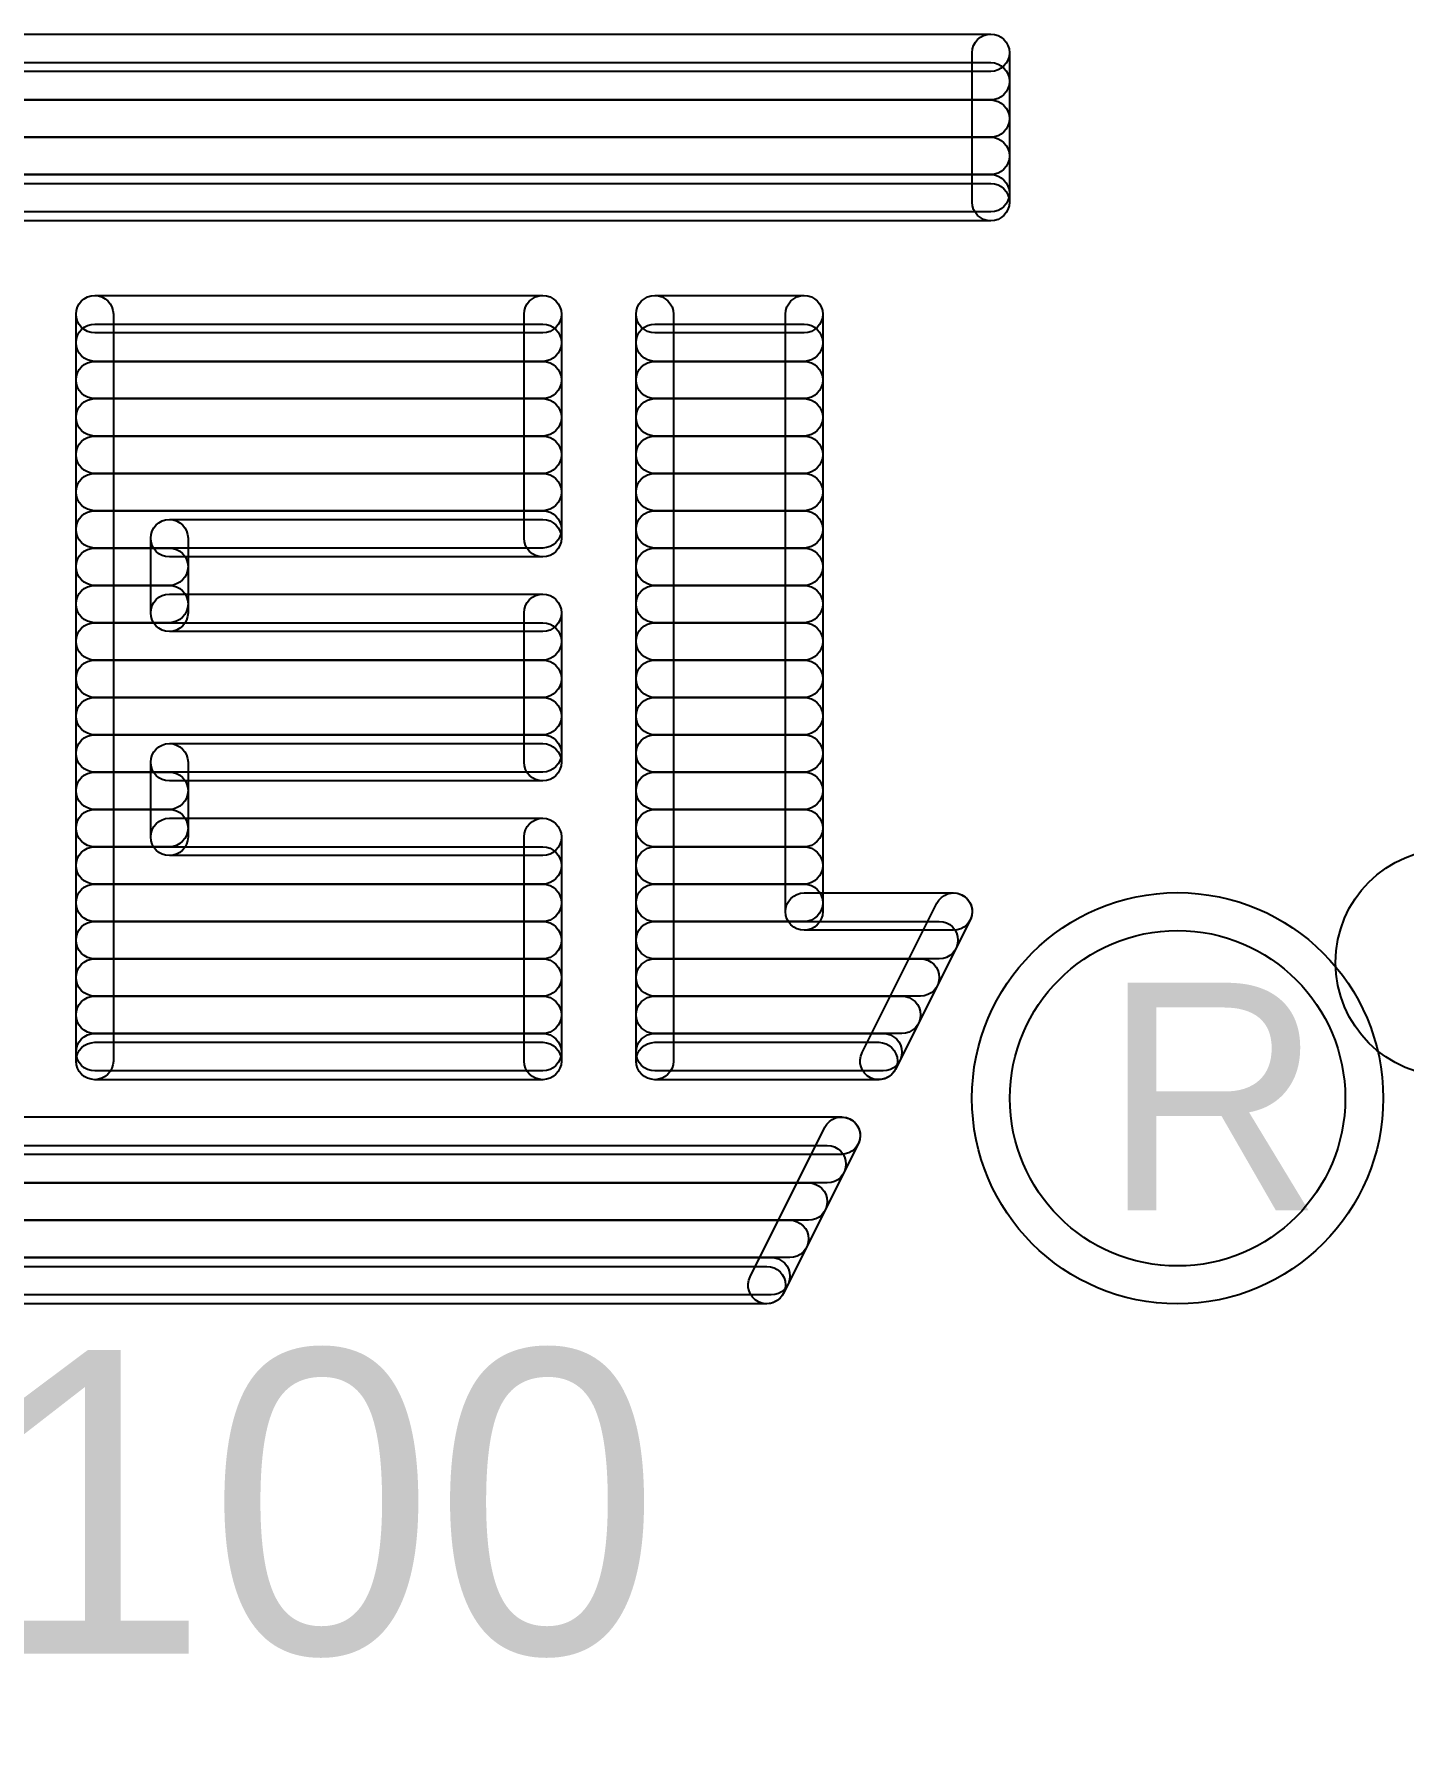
# Model space of a CAD drawing. Header units: inches. Extents: x -0.9 to 3.36, y -0.26 to 2.11.
# Drawn here: x 1.3754 to 1.5198, y 0.7763 to 0.9558 of the extents above; entities that cross this region are included whole.
import ezdxf

# ---------------------------------------------------------------- set-up
doc = ezdxf.new("R2010")
doc.units = ezdxf.units.IN
doc.header["$MEASUREMENT"] = 0
doc.layers.add('44', color=7, linetype='Continuous', lineweight=0)
doc.layers.add('51', color=7, linetype='Continuous', lineweight=0)

msp = doc.modelspace()

# ---------------------------------------------------------------- linework, layer by layer
at = {"layer": '44', "color": 254, "lineweight": 25}
msp.add_circle((1.52464, 0.85793), 0.012, dxfattribs=at)
at = {"layer": '51', "color": 254, "lineweight": 25}
for radius in [0.02168, 0.01768]:
    msp.add_circle((1.49598, 0.84362), radius, dxfattribs=at)
for points in [[(1.25582, 0.95188), (1.25582, 0.95188), (1.47629, 0.95188), (1.47629, 0.95188), (1.47737, 0.95188), (1.47825, 0.95276), (1.47825, 0.95385), (1.47825, 0.95494), (1.47737, 0.95582), (1.47629, 0.95582), (1.47629, 0.95582), (1.25582, 0.95582), (1.25582, 0.95582), (1.25473, 0.95582), (1.25385, 0.95494), (1.25385, 0.95385), (1.25385, 0.95276), (1.25473, 0.95188), (1.25582, 0.95188)], [(1.47432, 0.95385), (1.47432, 0.95385), (1.47432, 0.9381), (1.47432, 0.9381), (1.47432, 0.93701), (1.4752, 0.93613), (1.47629, 0.93613), (1.47737, 0.93613), (1.47825, 0.93701), (1.47825, 0.9381), (1.47825, 0.9381), (1.47825, 0.95385), (1.47825, 0.95385), (1.47825, 0.95494), (1.47737, 0.95582), (1.47629, 0.95582), (1.4752, 0.95582), (1.47432, 0.95494), (1.47432, 0.95385)], [(1.25431, 0.94887), (1.25431, 0.94887), (1.47629, 0.94887), (1.47629, 0.94887), (1.47737, 0.94887), (1.47825, 0.94976), (1.47825, 0.95084), (1.47825, 0.95193), (1.47737, 0.95281), (1.47629, 0.95281), (1.47629, 0.95281), (1.25431, 0.95281), (1.25431, 0.95281), (1.25323, 0.95281), (1.25235, 0.95193), (1.25235, 0.95084), (1.25235, 0.94976), (1.25323, 0.94887), (1.25431, 0.94887)], [(1.25235, 0.94494), (1.25235, 0.94494), (1.47629, 0.94494), (1.47629, 0.94494), (1.47737, 0.94494), (1.47825, 0.94582), (1.47825, 0.94691), (1.47825, 0.94799), (1.47737, 0.94887), (1.47629, 0.94887), (1.47629, 0.94887), (1.25235, 0.94887), (1.25235, 0.94887), (1.25126, 0.94887), (1.25038, 0.94799), (1.25038, 0.94691), (1.25038, 0.94582), (1.25126, 0.94494), (1.25235, 0.94494)], [(1.25038, 0.941), (1.25038, 0.941), (1.47629, 0.941), (1.47629, 0.941), (1.47737, 0.941), (1.47825, 0.94188), (1.47825, 0.94297), (1.47825, 0.94406), (1.47737, 0.94494), (1.47629, 0.94494), (1.47629, 0.94494), (1.25038, 0.94494), (1.25038, 0.94494), (1.24929, 0.94494), (1.24841, 0.94406), (1.24841, 0.94297), (1.24841, 0.94188), (1.24929, 0.941), (1.25038, 0.941)], [(1.24841, 0.93706), (1.24841, 0.93706), (1.47629, 0.93706), (1.47629, 0.93706), (1.47737, 0.93706), (1.47825, 0.93794), (1.47825, 0.93903), (1.47825, 0.94012), (1.47737, 0.941), (1.47629, 0.941), (1.47629, 0.941), (1.24841, 0.941), (1.24841, 0.941), (1.24733, 0.941), (1.24644, 0.94012), (1.24644, 0.93903), (1.24644, 0.93794), (1.24733, 0.93706), (1.24841, 0.93706)], [(1.47629, 0.94007), (1.47629, 0.94007), (1.29519, 0.94007), (1.29519, 0.94007), (1.2941, 0.94007), (1.29322, 0.93919), (1.29322, 0.9381), (1.29322, 0.93701), (1.2941, 0.93613), (1.29519, 0.93613), (1.29519, 0.93613), (1.47629, 0.93613), (1.47629, 0.93613), (1.47737, 0.93613), (1.47825, 0.93701), (1.47825, 0.9381), (1.47825, 0.93919), (1.47737, 0.94007), (1.47629, 0.94007)], [(1.37984, 0.92629), (1.37984, 0.92629), (1.37984, 0.84755), (1.37984, 0.84755), (1.37984, 0.84646), (1.38072, 0.84558), (1.38181, 0.84558), (1.38289, 0.84558), (1.38377, 0.84646), (1.38377, 0.84755), (1.38377, 0.84755), (1.38377, 0.92629), (1.38377, 0.92629), (1.38377, 0.92737), (1.38289, 0.92826), (1.38181, 0.92826), (1.38072, 0.92826), (1.37984, 0.92737), (1.37984, 0.92629)], [(1.42905, 0.92826), (1.42905, 0.92826), (1.38181, 0.92826), (1.38181, 0.92826), (1.38072, 0.92826), (1.37984, 0.92737), (1.37984, 0.92629), (1.37984, 0.9252), (1.38072, 0.92432), (1.38181, 0.92432), (1.38181, 0.92432), (1.42905, 0.92432), (1.42905, 0.92432), (1.43013, 0.92432), (1.43101, 0.9252), (1.43101, 0.92629), (1.43101, 0.92737), (1.43013, 0.92826), (1.42905, 0.92826)], [(1.43101, 0.90267), (1.43101, 0.90267), (1.43101, 0.92629), (1.43101, 0.92629), (1.43101, 0.92737), (1.43013, 0.92826), (1.42905, 0.92826), (1.42796, 0.92826), (1.42708, 0.92737), (1.42708, 0.92629), (1.42708, 0.92629), (1.42708, 0.90267), (1.42708, 0.90267), (1.42708, 0.90158), (1.42796, 0.9007), (1.42905, 0.9007), (1.43013, 0.9007), (1.43101, 0.90158), (1.43101, 0.90267)], [(1.43889, 0.92629), (1.43889, 0.92629), (1.43889, 0.84755), (1.43889, 0.84755), (1.43889, 0.84646), (1.43977, 0.84558), (1.44086, 0.84558), (1.44194, 0.84558), (1.44283, 0.84646), (1.44283, 0.84755), (1.44283, 0.84755), (1.44283, 0.92629), (1.44283, 0.92629), (1.44283, 0.92737), (1.44194, 0.92826), (1.44086, 0.92826), (1.43977, 0.92826), (1.43889, 0.92737), (1.43889, 0.92629)], [(1.45661, 0.92826), (1.45661, 0.92826), (1.44086, 0.92826), (1.44086, 0.92826), (1.43977, 0.92826), (1.43889, 0.92737), (1.43889, 0.92629), (1.43889, 0.9252), (1.43977, 0.92432), (1.44086, 0.92432), (1.44086, 0.92432), (1.45661, 0.92432), (1.45661, 0.92432), (1.45769, 0.92432), (1.45857, 0.9252), (1.45857, 0.92629), (1.45857, 0.92737), (1.45769, 0.92826), (1.45661, 0.92826)], [(1.45857, 0.8633), (1.45857, 0.8633), (1.45857, 0.92629), (1.45857, 0.92629), (1.45857, 0.92737), (1.45769, 0.92826), (1.4566, 0.92826), (1.45552, 0.92826), (1.45464, 0.92737), (1.45464, 0.92629), (1.45464, 0.92629), (1.45464, 0.8633), (1.45464, 0.8633), (1.45464, 0.86221), (1.45552, 0.86133), (1.4566, 0.86133), (1.45769, 0.86133), (1.45857, 0.86221), (1.45857, 0.8633)], [(1.38181, 0.92131), (1.38181, 0.92131), (1.42905, 0.92131), (1.42905, 0.92131), (1.43013, 0.92131), (1.43101, 0.9222), (1.43101, 0.92328), (1.43101, 0.92437), (1.43013, 0.92525), (1.42905, 0.92525), (1.42905, 0.92525), (1.38181, 0.92525), (1.38181, 0.92525), (1.38072, 0.92525), (1.37984, 0.92437), (1.37984, 0.92328), (1.37984, 0.9222), (1.38072, 0.92131), (1.38181, 0.92131)], [(1.44086, 0.92131), (1.44086, 0.92131), (1.45661, 0.92131), (1.45661, 0.92131), (1.45769, 0.92131), (1.45857, 0.9222), (1.45857, 0.92328), (1.45857, 0.92437), (1.45769, 0.92525), (1.45661, 0.92525), (1.45661, 0.92525), (1.44086, 0.92525), (1.44086, 0.92525), (1.43977, 0.92525), (1.43889, 0.92437), (1.43889, 0.92328), (1.43889, 0.9222), (1.43977, 0.92131), (1.44086, 0.92131)], [(1.38181, 0.91738), (1.38181, 0.91738), (1.42905, 0.91738), (1.42905, 0.91738), (1.43013, 0.91738), (1.43101, 0.91826), (1.43101, 0.91935), (1.43101, 0.92043), (1.43013, 0.92131), (1.42905, 0.92131), (1.42905, 0.92131), (1.38181, 0.92131), (1.38181, 0.92131), (1.38072, 0.92131), (1.37984, 0.92043), (1.37984, 0.91935), (1.37984, 0.91826), (1.38072, 0.91738), (1.38181, 0.91738)], [(1.44086, 0.91738), (1.44086, 0.91738), (1.45661, 0.91738), (1.45661, 0.91738), (1.45769, 0.91738), (1.45857, 0.91826), (1.45857, 0.91935), (1.45857, 0.92043), (1.45769, 0.92131), (1.45661, 0.92131), (1.45661, 0.92131), (1.44086, 0.92131), (1.44086, 0.92131), (1.43977, 0.92131), (1.43889, 0.92043), (1.43889, 0.91935), (1.43889, 0.91826), (1.43977, 0.91738), (1.44086, 0.91738)], [(1.38181, 0.91344), (1.38181, 0.91344), (1.42905, 0.91344), (1.42905, 0.91344), (1.43013, 0.91344), (1.43101, 0.91432), (1.43101, 0.91541), (1.43101, 0.9165), (1.43013, 0.91738), (1.42905, 0.91738), (1.42905, 0.91738), (1.38181, 0.91738), (1.38181, 0.91738), (1.38072, 0.91738), (1.37984, 0.9165), (1.37984, 0.91541), (1.37984, 0.91432), (1.38072, 0.91344), (1.38181, 0.91344)], [(1.44086, 0.91344), (1.44086, 0.91344), (1.45661, 0.91344), (1.45661, 0.91344), (1.45769, 0.91344), (1.45857, 0.91432), (1.45857, 0.91541), (1.45857, 0.9165), (1.45769, 0.91738), (1.45661, 0.91738), (1.45661, 0.91738), (1.44086, 0.91738), (1.44086, 0.91738), (1.43977, 0.91738), (1.43889, 0.9165), (1.43889, 0.91541), (1.43889, 0.91432), (1.43977, 0.91344), (1.44086, 0.91344)], [(1.38181, 0.9095), (1.38181, 0.9095), (1.42905, 0.9095), (1.42905, 0.9095), (1.43013, 0.9095), (1.43101, 0.91039), (1.43101, 0.91147), (1.43101, 0.91256), (1.43013, 0.91344), (1.42905, 0.91344), (1.42905, 0.91344), (1.38181, 0.91344), (1.38181, 0.91344), (1.38072, 0.91344), (1.37984, 0.91256), (1.37984, 0.91147), (1.37984, 0.91039), (1.38072, 0.9095), (1.38181, 0.9095)], [(1.44086, 0.9095), (1.44086, 0.9095), (1.45661, 0.9095), (1.45661, 0.9095), (1.45769, 0.9095), (1.45857, 0.91039), (1.45857, 0.91147), (1.45857, 0.91256), (1.45769, 0.91344), (1.45661, 0.91344), (1.45661, 0.91344), (1.44086, 0.91344), (1.44086, 0.91344), (1.43977, 0.91344), (1.43889, 0.91256), (1.43889, 0.91147), (1.43889, 0.91039), (1.43977, 0.9095), (1.44086, 0.9095)], [(1.38181, 0.90557), (1.38181, 0.90557), (1.42905, 0.90557), (1.42905, 0.90557), (1.43013, 0.90557), (1.43101, 0.90645), (1.43101, 0.90754), (1.43101, 0.90862), (1.43013, 0.9095), (1.42905, 0.9095), (1.42905, 0.9095), (1.38181, 0.9095), (1.38181, 0.9095), (1.38072, 0.9095), (1.37984, 0.90862), (1.37984, 0.90754), (1.37984, 0.90645), (1.38072, 0.90557), (1.38181, 0.90557)], [(1.44086, 0.90557), (1.44086, 0.90557), (1.45661, 0.90557), (1.45661, 0.90557), (1.45769, 0.90557), (1.45857, 0.90645), (1.45857, 0.90754), (1.45857, 0.90862), (1.45769, 0.9095), (1.45661, 0.9095), (1.45661, 0.9095), (1.44086, 0.9095), (1.44086, 0.9095), (1.43977, 0.9095), (1.43889, 0.90862), (1.43889, 0.90754), (1.43889, 0.90645), (1.43977, 0.90557), (1.44086, 0.90557)], [(1.38181, 0.90163), (1.38181, 0.90163), (1.42905, 0.90163), (1.42905, 0.90163), (1.43013, 0.90163), (1.43101, 0.90251), (1.43101, 0.9036), (1.43101, 0.90469), (1.43013, 0.90557), (1.42905, 0.90557), (1.42905, 0.90557), (1.38181, 0.90557), (1.38181, 0.90557), (1.38072, 0.90557), (1.37984, 0.90469), (1.37984, 0.9036), (1.37984, 0.90251), (1.38072, 0.90163), (1.38181, 0.90163)], [(1.44086, 0.90163), (1.44086, 0.90163), (1.45661, 0.90163), (1.45661, 0.90163), (1.45769, 0.90163), (1.45857, 0.90251), (1.45857, 0.9036), (1.45857, 0.90469), (1.45769, 0.90557), (1.45661, 0.90557), (1.45661, 0.90557), (1.44086, 0.90557), (1.44086, 0.90557), (1.43977, 0.90557), (1.43889, 0.90469), (1.43889, 0.9036), (1.43889, 0.90251), (1.43977, 0.90163), (1.44086, 0.90163)], [(1.39164, 0.8948), (1.39164, 0.8948), (1.39164, 0.90267), (1.39164, 0.90267), (1.39164, 0.90376), (1.39076, 0.90464), (1.38968, 0.90464), (1.38859, 0.90464), (1.38771, 0.90376), (1.38771, 0.90267), (1.38771, 0.90267), (1.38771, 0.8948), (1.38771, 0.8948), (1.38771, 0.89371), (1.38859, 0.89283), (1.38968, 0.89283), (1.39076, 0.89283), (1.39164, 0.89371), (1.39164, 0.8948)], [(1.38968, 0.9007), (1.38968, 0.9007), (1.42905, 0.9007), (1.42905, 0.9007), (1.43013, 0.9007), (1.43101, 0.90158), (1.43101, 0.90267), (1.43101, 0.90376), (1.43013, 0.90464), (1.42905, 0.90464), (1.42905, 0.90464), (1.38968, 0.90464), (1.38968, 0.90464), (1.38859, 0.90464), (1.38771, 0.90376), (1.38771, 0.90267), (1.38771, 0.90158), (1.38859, 0.9007), (1.38968, 0.9007)], [(1.38181, 0.89769), (1.38181, 0.89769), (1.38968, 0.89769), (1.38968, 0.89769), (1.39076, 0.89769), (1.39164, 0.89857), (1.39164, 0.89966), (1.39164, 0.90075), (1.39076, 0.90163), (1.38968, 0.90163), (1.38968, 0.90163), (1.38181, 0.90163), (1.38181, 0.90163), (1.38072, 0.90163), (1.37984, 0.90075), (1.37984, 0.89966), (1.37984, 0.89857), (1.38072, 0.89769), (1.38181, 0.89769)], [(1.44086, 0.89769), (1.44086, 0.89769), (1.45661, 0.89769), (1.45661, 0.89769), (1.45769, 0.89769), (1.45857, 0.89857), (1.45857, 0.89966), (1.45857, 0.90075), (1.45769, 0.90163), (1.45661, 0.90163), (1.45661, 0.90163), (1.44086, 0.90163), (1.44086, 0.90163), (1.43977, 0.90163), (1.43889, 0.90075), (1.43889, 0.89966), (1.43889, 0.89857), (1.43977, 0.89769), (1.44086, 0.89769)], [(1.38181, 0.89376), (1.38181, 0.89376), (1.38968, 0.89376), (1.38968, 0.89376), (1.39076, 0.89376), (1.39164, 0.89464), (1.39164, 0.89572), (1.39164, 0.89681), (1.39076, 0.89769), (1.38968, 0.89769), (1.38968, 0.89769), (1.38181, 0.89769), (1.38181, 0.89769), (1.38072, 0.89769), (1.37984, 0.89681), (1.37984, 0.89572), (1.37984, 0.89464), (1.38072, 0.89376), (1.38181, 0.89376)], [(1.44086, 0.89376), (1.44086, 0.89376), (1.45661, 0.89376), (1.45661, 0.89376), (1.45769, 0.89376), (1.45857, 0.89464), (1.45857, 0.89572), (1.45857, 0.89681), (1.45769, 0.89769), (1.45661, 0.89769), (1.45661, 0.89769), (1.44086, 0.89769), (1.44086, 0.89769), (1.43977, 0.89769), (1.43889, 0.89681), (1.43889, 0.89572), (1.43889, 0.89464), (1.43977, 0.89376), (1.44086, 0.89376)], [(1.42905, 0.89677), (1.42905, 0.89677), (1.38968, 0.89677), (1.38968, 0.89677), (1.38859, 0.89677), (1.38771, 0.89589), (1.38771, 0.8948), (1.38771, 0.89371), (1.38859, 0.89283), (1.38968, 0.89283), (1.38968, 0.89283), (1.42905, 0.89283), (1.42905, 0.89283), (1.43013, 0.89283), (1.43101, 0.89371), (1.43101, 0.8948), (1.43101, 0.89589), (1.43013, 0.89677), (1.42905, 0.89677)], [(1.43101, 0.87905), (1.43101, 0.87905), (1.43101, 0.8948), (1.43101, 0.8948), (1.43101, 0.89589), (1.43013, 0.89677), (1.42905, 0.89677), (1.42796, 0.89677), (1.42708, 0.89589), (1.42708, 0.8948), (1.42708, 0.8948), (1.42708, 0.87905), (1.42708, 0.87905), (1.42708, 0.87796), (1.42796, 0.87708), (1.42905, 0.87708), (1.43013, 0.87708), (1.43101, 0.87796), (1.43101, 0.87905)], [(1.38181, 0.88982), (1.38181, 0.88982), (1.42905, 0.88982), (1.42905, 0.88982), (1.43013, 0.88982), (1.43101, 0.8907), (1.43101, 0.89179), (1.43101, 0.89287), (1.43013, 0.89376), (1.42905, 0.89376), (1.42905, 0.89376), (1.38181, 0.89376), (1.38181, 0.89376), (1.38072, 0.89376), (1.37984, 0.89287), (1.37984, 0.89179), (1.37984, 0.8907), (1.38072, 0.88982), (1.38181, 0.88982)], [(1.44086, 0.88982), (1.44086, 0.88982), (1.45661, 0.88982), (1.45661, 0.88982), (1.45769, 0.88982), (1.45857, 0.8907), (1.45857, 0.89179), (1.45857, 0.89287), (1.45769, 0.89376), (1.45661, 0.89376), (1.45661, 0.89376), (1.44086, 0.89376), (1.44086, 0.89376), (1.43977, 0.89376), (1.43889, 0.89287), (1.43889, 0.89179), (1.43889, 0.8907), (1.43977, 0.88982), (1.44086, 0.88982)], [(1.38181, 0.88588), (1.38181, 0.88588), (1.42905, 0.88588), (1.42905, 0.88588), (1.43013, 0.88588), (1.43101, 0.88676), (1.43101, 0.88785), (1.43101, 0.88894), (1.43013, 0.88982), (1.42905, 0.88982), (1.42905, 0.88982), (1.38181, 0.88982), (1.38181, 0.88982), (1.38072, 0.88982), (1.37984, 0.88894), (1.37984, 0.88785), (1.37984, 0.88676), (1.38072, 0.88588), (1.38181, 0.88588)], [(1.44086, 0.88588), (1.44086, 0.88588), (1.45661, 0.88588), (1.45661, 0.88588), (1.45769, 0.88588), (1.45857, 0.88676), (1.45857, 0.88785), (1.45857, 0.88894), (1.45769, 0.88982), (1.45661, 0.88982), (1.45661, 0.88982), (1.44086, 0.88982), (1.44086, 0.88982), (1.43977, 0.88982), (1.43889, 0.88894), (1.43889, 0.88785), (1.43889, 0.88676), (1.43977, 0.88588), (1.44086, 0.88588)], [(1.38181, 0.88194), (1.38181, 0.88194), (1.42905, 0.88194), (1.42905, 0.88194), (1.43013, 0.88194), (1.43101, 0.88283), (1.43101, 0.88391), (1.43101, 0.885), (1.43013, 0.88588), (1.42905, 0.88588), (1.42905, 0.88588), (1.38181, 0.88588), (1.38181, 0.88588), (1.38072, 0.88588), (1.37984, 0.885), (1.37984, 0.88391), (1.37984, 0.88283), (1.38072, 0.88194), (1.38181, 0.88194)], [(1.44086, 0.88194), (1.44086, 0.88194), (1.45661, 0.88194), (1.45661, 0.88194), (1.45769, 0.88194), (1.45857, 0.88283), (1.45857, 0.88391), (1.45857, 0.885), (1.45769, 0.88588), (1.45661, 0.88588), (1.45661, 0.88588), (1.44086, 0.88588), (1.44086, 0.88588), (1.43977, 0.88588), (1.43889, 0.885), (1.43889, 0.88391), (1.43889, 0.88283), (1.43977, 0.88194), (1.44086, 0.88194)], [(1.38181, 0.87801), (1.38181, 0.87801), (1.42905, 0.87801), (1.42905, 0.87801), (1.43013, 0.87801), (1.43101, 0.87889), (1.43101, 0.87998), (1.43101, 0.88106), (1.43013, 0.88194), (1.42905, 0.88194), (1.42905, 0.88194), (1.38181, 0.88194), (1.38181, 0.88194), (1.38072, 0.88194), (1.37984, 0.88106), (1.37984, 0.87998), (1.37984, 0.87889), (1.38072, 0.87801), (1.38181, 0.87801)], [(1.44086, 0.87801), (1.44086, 0.87801), (1.45661, 0.87801), (1.45661, 0.87801), (1.45769, 0.87801), (1.45857, 0.87889), (1.45857, 0.87998), (1.45857, 0.88106), (1.45769, 0.88194), (1.45661, 0.88194), (1.45661, 0.88194), (1.44086, 0.88194), (1.44086, 0.88194), (1.43977, 0.88194), (1.43889, 0.88106), (1.43889, 0.87998), (1.43889, 0.87889), (1.43977, 0.87801), (1.44086, 0.87801)], [(1.39164, 0.87117), (1.39164, 0.87117), (1.39164, 0.87905), (1.39164, 0.87905), (1.39164, 0.88013), (1.39076, 0.88102), (1.38968, 0.88102), (1.38859, 0.88102), (1.38771, 0.88013), (1.38771, 0.87905), (1.38771, 0.87905), (1.38771, 0.87117), (1.38771, 0.87117), (1.38771, 0.87008), (1.38859, 0.8692), (1.38968, 0.8692), (1.39076, 0.8692), (1.39164, 0.87008), (1.39164, 0.87117)], [(1.38968, 0.87708), (1.38968, 0.87708), (1.42905, 0.87708), (1.42905, 0.87708), (1.43013, 0.87708), (1.43101, 0.87796), (1.43101, 0.87905), (1.43101, 0.88013), (1.43013, 0.88102), (1.42905, 0.88102), (1.42905, 0.88102), (1.38968, 0.88102), (1.38968, 0.88102), (1.38859, 0.88102), (1.38771, 0.88013), (1.38771, 0.87905), (1.38771, 0.87796), (1.38859, 0.87708), (1.38968, 0.87708)], [(1.38181, 0.87407), (1.38181, 0.87407), (1.38968, 0.87407), (1.38968, 0.87407), (1.39076, 0.87407), (1.39164, 0.87495), (1.39164, 0.87604), (1.39164, 0.87713), (1.39076, 0.87801), (1.38968, 0.87801), (1.38968, 0.87801), (1.38181, 0.87801), (1.38181, 0.87801), (1.38072, 0.87801), (1.37984, 0.87713), (1.37984, 0.87604), (1.37984, 0.87495), (1.38072, 0.87407), (1.38181, 0.87407)], [(1.44086, 0.87407), (1.44086, 0.87407), (1.45661, 0.87407), (1.45661, 0.87407), (1.45769, 0.87407), (1.45857, 0.87495), (1.45857, 0.87604), (1.45857, 0.87713), (1.45769, 0.87801), (1.45661, 0.87801), (1.45661, 0.87801), (1.44086, 0.87801), (1.44086, 0.87801), (1.43977, 0.87801), (1.43889, 0.87713), (1.43889, 0.87604), (1.43889, 0.87495), (1.43977, 0.87407), (1.44086, 0.87407)], [(1.38181, 0.87013), (1.38181, 0.87013), (1.38968, 0.87013), (1.38968, 0.87013), (1.39076, 0.87013), (1.39164, 0.87102), (1.39164, 0.8721), (1.39164, 0.87319), (1.39076, 0.87407), (1.38968, 0.87407), (1.38968, 0.87407), (1.38181, 0.87407), (1.38181, 0.87407), (1.38072, 0.87407), (1.37984, 0.87319), (1.37984, 0.8721), (1.37984, 0.87102), (1.38072, 0.87013), (1.38181, 0.87013)], [(1.42905, 0.87314), (1.42905, 0.87314), (1.38968, 0.87314), (1.38968, 0.87314), (1.38859, 0.87314), (1.38771, 0.87226), (1.38771, 0.87117), (1.38771, 0.87008), (1.38859, 0.8692), (1.38968, 0.8692), (1.38968, 0.8692), (1.42905, 0.8692), (1.42905, 0.8692), (1.43013, 0.8692), (1.43101, 0.87008), (1.43101, 0.87117), (1.43101, 0.87226), (1.43013, 0.87314), (1.42905, 0.87314)], [(1.43101, 0.84755), (1.43101, 0.84755), (1.43101, 0.87117), (1.43101, 0.87117), (1.43101, 0.87226), (1.43013, 0.87314), (1.42905, 0.87314), (1.42796, 0.87314), (1.42708, 0.87226), (1.42708, 0.87117), (1.42708, 0.87117), (1.42708, 0.84755), (1.42708, 0.84755), (1.42708, 0.84646), (1.42796, 0.84558), (1.42905, 0.84558), (1.43013, 0.84558), (1.43101, 0.84646), (1.43101, 0.84755)], [(1.44086, 0.87013), (1.44086, 0.87013), (1.45661, 0.87013), (1.45661, 0.87013), (1.45769, 0.87013), (1.45857, 0.87102), (1.45857, 0.8721), (1.45857, 0.87319), (1.45769, 0.87407), (1.45661, 0.87407), (1.45661, 0.87407), (1.44086, 0.87407), (1.44086, 0.87407), (1.43977, 0.87407), (1.43889, 0.87319), (1.43889, 0.8721), (1.43889, 0.87102), (1.43977, 0.87013), (1.44086, 0.87013)], [(1.38181, 0.8662), (1.38181, 0.8662), (1.42905, 0.8662), (1.42905, 0.8662), (1.43013, 0.8662), (1.43101, 0.86708), (1.43101, 0.86817), (1.43101, 0.86925), (1.43013, 0.87013), (1.42905, 0.87013), (1.42905, 0.87013), (1.38181, 0.87013), (1.38181, 0.87013), (1.38072, 0.87013), (1.37984, 0.86925), (1.37984, 0.86817), (1.37984, 0.86708), (1.38072, 0.8662), (1.38181, 0.8662)], [(1.44086, 0.8662), (1.44086, 0.8662), (1.45661, 0.8662), (1.45661, 0.8662), (1.45769, 0.8662), (1.45857, 0.86708), (1.45857, 0.86817), (1.45857, 0.86925), (1.45769, 0.87013), (1.45661, 0.87013), (1.45661, 0.87013), (1.44086, 0.87013), (1.44086, 0.87013), (1.43977, 0.87013), (1.43889, 0.86925), (1.43889, 0.86817), (1.43889, 0.86708), (1.43977, 0.8662), (1.44086, 0.8662)], [(1.38181, 0.86226), (1.38181, 0.86226), (1.42905, 0.86226), (1.42905, 0.86226), (1.43013, 0.86226), (1.43101, 0.86314), (1.43101, 0.86423), (1.43101, 0.86532), (1.43013, 0.8662), (1.42905, 0.8662), (1.42905, 0.8662), (1.38181, 0.8662), (1.38181, 0.8662), (1.38072, 0.8662), (1.37984, 0.86532), (1.37984, 0.86423), (1.37984, 0.86314), (1.38072, 0.86226), (1.38181, 0.86226)], [(1.44086, 0.86226), (1.44086, 0.86226), (1.45661, 0.86226), (1.45661, 0.86226), (1.45769, 0.86226), (1.45857, 0.86314), (1.45857, 0.86423), (1.45857, 0.86532), (1.45769, 0.8662), (1.45661, 0.8662), (1.45661, 0.8662), (1.44086, 0.8662), (1.44086, 0.8662), (1.43977, 0.8662), (1.43889, 0.86532), (1.43889, 0.86423), (1.43889, 0.86314), (1.43977, 0.86226), (1.44086, 0.86226)], [(1.46624, 0.84667), (1.46624, 0.84667), (1.47412, 0.86242), (1.47412, 0.86242), (1.4746, 0.86339), (1.47421, 0.86457), (1.47324, 0.86506), (1.47227, 0.86555), (1.47108, 0.86515), (1.4706, 0.86418), (1.4706, 0.86418), (1.46271, 0.84843), (1.46271, 0.84843), (1.46223, 0.84746), (1.46262, 0.84627), (1.46359, 0.84579), (1.46457, 0.8453), (1.46575, 0.84569), (1.46624, 0.84667)], [(1.47236, 0.86527), (1.47236, 0.86527), (1.45661, 0.86527), (1.45661, 0.86527), (1.45552, 0.86527), (1.45464, 0.86439), (1.45464, 0.8633), (1.45464, 0.86221), (1.45552, 0.86133), (1.45661, 0.86133), (1.45661, 0.86133), (1.47236, 0.86133), (1.47236, 0.86133), (1.47344, 0.86133), (1.47432, 0.86221), (1.47432, 0.8633), (1.47432, 0.86439), (1.47344, 0.86527), (1.47236, 0.86527)], [(1.38181, 0.85832), (1.38181, 0.85832), (1.42905, 0.85832), (1.42905, 0.85832), (1.43013, 0.85832), (1.43101, 0.8592), (1.43101, 0.86029), (1.43101, 0.86138), (1.43013, 0.86226), (1.42905, 0.86226), (1.42905, 0.86226), (1.38181, 0.86226), (1.38181, 0.86226), (1.38072, 0.86226), (1.37984, 0.86138), (1.37984, 0.86029), (1.37984, 0.8592), (1.38072, 0.85832), (1.38181, 0.85832)], [(1.44086, 0.85832), (1.44086, 0.85832), (1.47085, 0.85832), (1.47085, 0.85832), (1.47194, 0.85832), (1.47282, 0.8592), (1.47282, 0.86029), (1.47282, 0.86138), (1.47194, 0.86226), (1.47085, 0.86226), (1.47085, 0.86226), (1.44086, 0.86226), (1.44086, 0.86226), (1.43977, 0.86226), (1.43889, 0.86138), (1.43889, 0.86029), (1.43889, 0.8592), (1.43977, 0.85832), (1.44086, 0.85832)], [(1.38181, 0.85439), (1.38181, 0.85439), (1.42905, 0.85439), (1.42905, 0.85439), (1.43013, 0.85439), (1.43101, 0.85527), (1.43101, 0.85635), (1.43101, 0.85744), (1.43013, 0.85832), (1.42905, 0.85832), (1.42905, 0.85832), (1.38181, 0.85832), (1.38181, 0.85832), (1.38072, 0.85832), (1.37984, 0.85744), (1.37984, 0.85635), (1.37984, 0.85527), (1.38072, 0.85439), (1.38181, 0.85439)], [(1.44086, 0.85439), (1.44086, 0.85439), (1.46888, 0.85439), (1.46888, 0.85439), (1.46997, 0.85439), (1.47085, 0.85527), (1.47085, 0.85635), (1.47085, 0.85744), (1.46997, 0.85832), (1.46888, 0.85832), (1.46888, 0.85832), (1.44086, 0.85832), (1.44086, 0.85832), (1.43977, 0.85832), (1.43889, 0.85744), (1.43889, 0.85635), (1.43889, 0.85527), (1.43977, 0.85439), (1.44086, 0.85439)], [(1.38181, 0.85045), (1.38181, 0.85045), (1.42905, 0.85045), (1.42905, 0.85045), (1.43013, 0.85045), (1.43101, 0.85133), (1.43101, 0.85242), (1.43101, 0.8535), (1.43013, 0.85439), (1.42905, 0.85439), (1.42905, 0.85439), (1.38181, 0.85439), (1.38181, 0.85439), (1.38072, 0.85439), (1.37984, 0.8535), (1.37984, 0.85242), (1.37984, 0.85133), (1.38072, 0.85045), (1.38181, 0.85045)], [(1.44086, 0.85045), (1.44086, 0.85045), (1.46691, 0.85045), (1.46691, 0.85045), (1.468, 0.85045), (1.46888, 0.85133), (1.46888, 0.85242), (1.46888, 0.8535), (1.468, 0.85439), (1.46691, 0.85439), (1.46691, 0.85439), (1.44086, 0.85439), (1.44086, 0.85439), (1.43977, 0.85439), (1.43889, 0.8535), (1.43889, 0.85242), (1.43889, 0.85133), (1.43977, 0.85045), (1.44086, 0.85045)], [(1.38181, 0.84651), (1.38181, 0.84651), (1.42905, 0.84651), (1.42905, 0.84651), (1.43013, 0.84651), (1.43101, 0.84739), (1.43101, 0.84848), (1.43101, 0.84957), (1.43013, 0.85045), (1.42905, 0.85045), (1.42905, 0.85045), (1.38181, 0.85045), (1.38181, 0.85045), (1.38072, 0.85045), (1.37984, 0.84957), (1.37984, 0.84848), (1.37984, 0.84739), (1.38072, 0.84651), (1.38181, 0.84651)], [(1.38181, 0.84558), (1.38181, 0.84558), (1.42905, 0.84558), (1.42905, 0.84558), (1.43013, 0.84558), (1.43101, 0.84646), (1.43101, 0.84755), (1.43101, 0.84863), (1.43013, 0.84952), (1.42905, 0.84952), (1.42905, 0.84952), (1.38181, 0.84952), (1.38181, 0.84952), (1.38072, 0.84952), (1.37984, 0.84863), (1.37984, 0.84755), (1.37984, 0.84646), (1.38072, 0.84558), (1.38181, 0.84558)], [(1.44086, 0.84651), (1.44086, 0.84651), (1.46494, 0.84651), (1.46494, 0.84651), (1.46603, 0.84651), (1.46691, 0.84739), (1.46691, 0.84848), (1.46691, 0.84957), (1.46603, 0.85045), (1.46494, 0.85045), (1.46494, 0.85045), (1.44086, 0.85045), (1.44086, 0.85045), (1.43977, 0.85045), (1.43889, 0.84957), (1.43889, 0.84848), (1.43889, 0.84739), (1.43977, 0.84651), (1.44086, 0.84651)], [(1.44086, 0.84558), (1.44086, 0.84558), (1.46448, 0.84558), (1.46448, 0.84558), (1.46556, 0.84558), (1.46644, 0.84646), (1.46644, 0.84755), (1.46644, 0.84863), (1.46556, 0.84952), (1.46448, 0.84952), (1.46448, 0.84952), (1.44086, 0.84952), (1.44086, 0.84952), (1.43977, 0.84952), (1.43889, 0.84863), (1.43889, 0.84755), (1.43889, 0.84646), (1.43977, 0.84558), (1.44086, 0.84558)], [(1.46055, 0.84165), (1.46055, 0.84165), (1.20464, 0.84165), (1.20464, 0.84165), (1.20355, 0.84165), (1.20267, 0.84077), (1.20267, 0.83968), (1.20267, 0.83859), (1.20355, 0.83771), (1.20464, 0.83771), (1.20464, 0.83771), (1.46055, 0.83771), (1.46055, 0.83771), (1.46163, 0.83771), (1.46251, 0.83859), (1.46251, 0.83968), (1.46251, 0.84077), (1.46163, 0.84165), (1.46055, 0.84165)], [(1.45443, 0.82305), (1.45443, 0.82305), (1.46231, 0.8388), (1.46231, 0.8388), (1.46279, 0.83977), (1.4624, 0.84095), (1.46143, 0.84144), (1.46045, 0.84193), (1.45927, 0.84153), (1.45879, 0.84056), (1.45879, 0.84056), (1.45091, 0.82481), (1.45091, 0.82481), (1.45042, 0.82384), (1.45081, 0.82265), (1.45179, 0.82217), (1.45276, 0.82168), (1.45394, 0.82208), (1.45443, 0.82305)], [(1.20464, 0.8347), (1.20464, 0.8347), (1.45904, 0.8347), (1.45904, 0.8347), (1.46013, 0.8347), (1.46101, 0.83558), (1.46101, 0.83667), (1.46101, 0.83776), (1.46013, 0.83864), (1.45904, 0.83864), (1.45904, 0.83864), (1.20464, 0.83864), (1.20464, 0.83864), (1.20355, 0.83864), (1.20267, 0.83776), (1.20267, 0.83667), (1.20267, 0.83558), (1.20355, 0.8347), (1.20464, 0.8347)], [(1.20464, 0.83076), (1.20464, 0.83076), (1.45707, 0.83076), (1.45707, 0.83076), (1.45816, 0.83076), (1.45904, 0.83165), (1.45904, 0.83273), (1.45904, 0.83382), (1.45816, 0.8347), (1.45707, 0.8347), (1.45707, 0.8347), (1.20464, 0.8347), (1.20464, 0.8347), (1.20355, 0.8347), (1.20267, 0.83382), (1.20267, 0.83273), (1.20267, 0.83165), (1.20355, 0.83076), (1.20464, 0.83076)], [(1.20464, 0.82683), (1.20464, 0.82683), (1.4551, 0.82683), (1.4551, 0.82683), (1.45619, 0.82683), (1.45707, 0.82771), (1.45707, 0.8288), (1.45707, 0.82988), (1.45619, 0.83076), (1.4551, 0.83076), (1.4551, 0.83076), (1.20464, 0.83076), (1.20464, 0.83076), (1.20355, 0.83076), (1.20267, 0.82988), (1.20267, 0.8288), (1.20267, 0.82771), (1.20355, 0.82683), (1.20464, 0.82683)], [(1.20464, 0.82289), (1.20464, 0.82289), (1.45313, 0.82289), (1.45313, 0.82289), (1.45422, 0.82289), (1.4551, 0.82377), (1.4551, 0.82486), (1.4551, 0.82595), (1.45422, 0.82683), (1.45313, 0.82683), (1.45313, 0.82683), (1.20464, 0.82683), (1.20464, 0.82683), (1.20355, 0.82683), (1.20267, 0.82595), (1.20267, 0.82486), (1.20267, 0.82377), (1.20355, 0.82289), (1.20464, 0.82289)], [(1.20464, 0.82196), (1.20464, 0.82196), (1.45267, 0.82196), (1.45267, 0.82196), (1.45375, 0.82196), (1.45464, 0.82284), (1.45464, 0.82393), (1.45464, 0.82502), (1.45375, 0.8259), (1.45267, 0.8259), (1.45267, 0.8259), (1.20464, 0.8259), (1.20464, 0.8259), (1.20355, 0.8259), (1.20267, 0.82502), (1.20267, 0.82393), (1.20267, 0.82284), (1.20355, 0.82196), (1.20464, 0.82196)]]:
    msp.add_open_spline(points, degree=3, knots=[0, 0, 0, 0, 1, 1, 1, 2, 2, 2, 3, 3, 3, 4, 4, 4, 5, 5, 5, 6, 6, 6, 6], dxfattribs=at)

# ---------------------------------------------------------------- texts
at = {"layer": '51', "char_height": 0.2, "attachment_point": 7}
for s, insert in [('\\C254;\\FMyriad Pro|b0|i0|c1;\\H0.024000;\\W1.000000;R', (1.4881, 0.8318)), ('\\C254;\\FMyriad Pro|b0|i0|c1;\\H0.032000;\\W1.000000;TQFP 100', (1.24401, 0.77629))]:
    msp.add_mtext(s, dxfattribs=dict(at, insert=insert))

doc.saveas('drawing.dxf')
